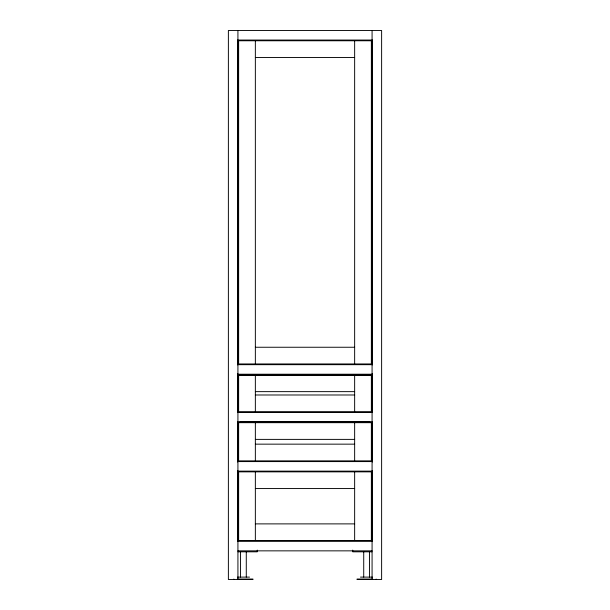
<?xml version="1.0" encoding="UTF-8"?>
<svg xmlns="http://www.w3.org/2000/svg" width="610" height="610" viewBox="0 0 610 610"><rect width="100%" height="100%" fill="white"/><g stroke="black" fill="none" stroke-linecap="round" stroke-linejoin="round"><path stroke-width="0.91" d="M237.923 40.047L372.077 40.047M255.354 57.47L354.646 57.47M255.354 347.25L354.646 347.25M237.686 364.673L372.313 364.673M237.923 374.22L372.077 374.22M255.354 391.643L354.646 391.643M255.354 394.99L354.646 394.99M237.923 412.413L372.077 412.413M237.923 421.96L372.077 421.96M255.354 439.383L354.646 439.383M255.354 444.156L354.646 444.156M237.923 461.587L372.077 461.587M237.923 471.133L372.077 471.133M255.354 488.557L354.646 488.557M255.354 523.883L354.646 523.883M237.923 541.306L372.077 541.306M237.923 550.853L372.077 550.853M237.984 551.814L257.26 551.814L257.26 550.106M372.016 551.814L352.74 551.814L352.74 550.106M237.519 577.113L249.528 577.113M360.472 577.113L372.481 577.113M237.328 579.042L252.967 579.042M357.033 579.042L372.672 579.042M252.967 579.5L228.376 579.5L228.376 30.5L381.624 30.5L381.624 579.5L357.033 579.5M376.134 579.042L376.134 579.5M372.313 40.024L372.313 364.856M372.313 373.427L372.313 412.482M372.313 422.006L372.313 462.014M372.313 470.592L372.313 541.078M372.077 30.5L372.077 579.5M370.4 421.96L239.6 421.96M369.446 551.814L369.446 577.113M363.72 551.814L363.72 577.113M354.646 40.763L354.646 363.956M354.646 374.937L354.646 411.697M354.646 422.677L354.646 460.87M354.646 471.85L354.646 540.59M255.354 40.763L255.354 363.956M255.354 374.937L255.354 411.697M255.354 422.677L255.354 460.87M255.354 471.85L255.354 540.59M246.28 551.814L246.28 577.113M240.554 551.814L240.554 577.113M237.923 30.5L237.923 579.5M237.686 40.024L237.686 364.856M237.686 373.427L237.686 412.482M237.686 422.006L237.686 462.014M237.686 470.592L237.686 541.078M233.866 579.042L233.866 579.5M371.36 40.763L238.64 40.763L238.64 363.956L371.36 363.956L371.36 40.763M371.36 374.937L238.64 374.937L238.64 411.697L371.36 411.697L371.36 374.937M370.4 375.173L239.6 375.318L370.4 375.173M371.36 422.677L238.64 422.677L238.64 460.87L371.36 460.87L371.36 422.677M371.36 471.85L238.64 471.85L238.64 540.59L371.36 540.59L371.36 471.85"/></g></svg>
